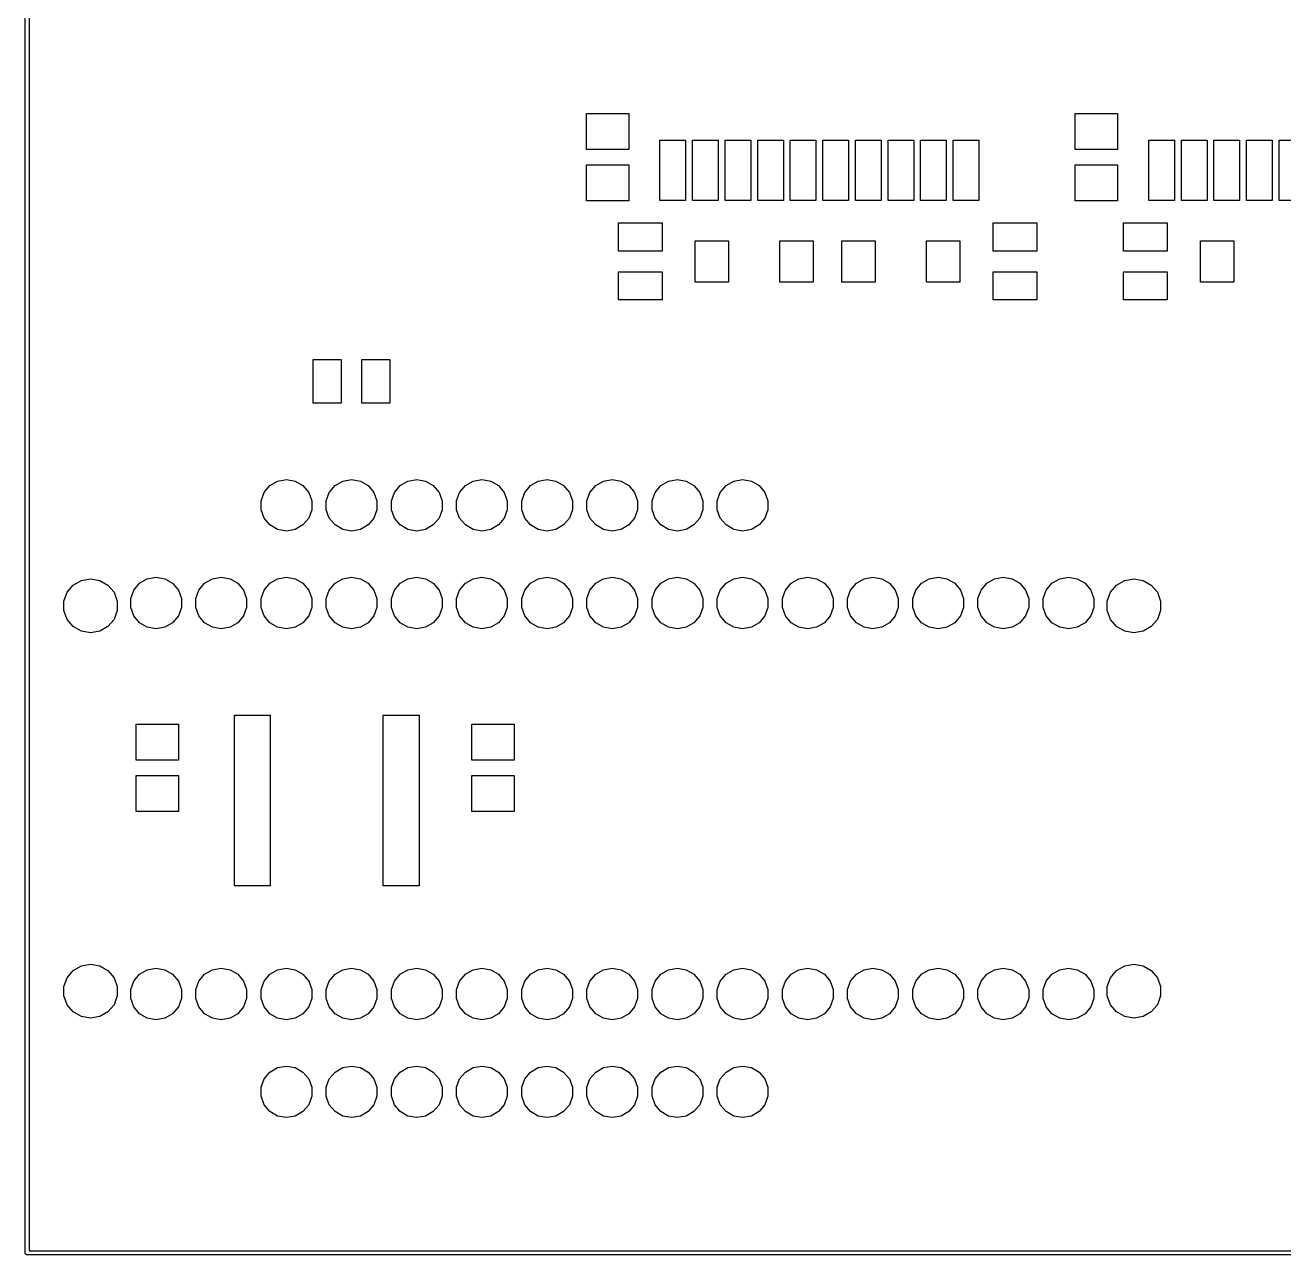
# Model space of a CAD drawing. Extents: x 25 to 125, y -125 to -25.
# Drawn here: x 24.93 to 73.98, y -125.08 to -77.15 of the extents above; entities that cross this region are included whole.
import ezdxf

# ---------------------------------------------------------------- set-up
doc = ezdxf.new("R2010")
doc.units = 0
doc.header["$MEASUREMENT"] = 0
doc.layers.add('BLACK', color=7, linetype='CONTINUOUS')

msp = doc.modelspace()

# ---------------------------------------------------------------- linework, layer by layer
at = {"layer": 'Black'}
for p, q in [((24.925, -125), (24.925, -25)), ((25.075, -25.075), (25.075, -124.925)), ((46.8, -81.996), (46.8, -80.596)), ((46.8, -80.596), (48.45, -80.596)), ((48.45, -80.596), (48.45, -81.996)), ((65.85, -81.996), (65.85, -80.596)), ((65.85, -80.596), (67.5, -80.596)), ((67.5, -80.596), (67.5, -81.996)), ((49.6626, -83.98), (49.6626, -81.63)), ((49.6626, -81.63), (50.6626, -81.63)), ((50.6626, -81.63), (50.6626, -83.98)), ((50.9326, -83.98), (50.9326, -81.63)), ((50.9326, -81.63), (51.9326, -81.63)), ((51.9326, -81.63), (51.9326, -83.98)), ((52.2026, -83.98), (52.2026, -81.63)), ((52.2026, -81.63), (53.2026, -81.63)), ((53.2026, -81.63), (53.2026, -83.98)), ((53.4726, -83.98), (53.4726, -81.63)), ((53.4726, -81.63), (54.4726, -81.63)), ((54.4726, -81.63), (54.4726, -83.98)), ((54.7426, -83.98), (54.7426, -81.63)), ((54.7426, -81.63), (55.7426, -81.63)), ((55.7426, -81.63), (55.7426, -83.98)), ((56.0126, -83.98), (56.0126, -81.63)), ((56.0126, -81.63), (57.0126, -81.63)), ((57.0126, -81.63), (57.0126, -83.98)), ((57.2826, -83.98), (57.2826, -81.63)), ((57.2826, -81.63), (58.2826, -81.63)), ((58.2826, -81.63), (58.2826, -83.98)), ((58.5526, -83.98), (58.5526, -81.63)), ((58.5526, -81.63), (59.5526, -81.63)), ((59.5526, -81.63), (59.5526, -83.98)), ((59.8226, -83.98), (59.8226, -81.63)), ((59.8226, -81.63), (60.8226, -81.63)), ((60.8226, -81.63), (60.8226, -83.98)), ((61.0926, -83.98), (61.0926, -81.63)), ((61.0926, -81.63), (62.0926, -81.63)), ((62.0926, -81.63), (62.0926, -83.98)), ((68.715, -83.98), (68.715, -81.63)), ((68.715, -81.63), (69.715, -81.63)), ((69.715, -81.63), (69.715, -83.98)), ((69.985, -83.98), (69.985, -81.63)), ((69.985, -81.63), (70.985, -81.63)), ((70.985, -81.63), (70.985, -83.98)), ((71.255, -83.98), (71.255, -81.63)), ((71.255, -81.63), (72.255, -81.63)), ((72.255, -81.63), (72.255, -83.98)), ((72.525, -83.98), (72.525, -81.63)), ((72.525, -81.63), (73.525, -81.63)), ((73.525, -81.63), (73.525, -83.98)), ((73.795, -83.98), (73.795, -81.63)), ((73.795, -81.63), (74.795, -81.63)), ((48.45, -81.996), (46.8, -81.996)), ((67.5, -81.996), (65.85, -81.996)), ((46.8, -83.996), (46.8, -82.596)), ((46.8, -82.596), (48.45, -82.596)), ((48.45, -82.596), (48.45, -83.996)), ((65.85, -83.996), (65.85, -82.596)), ((65.85, -82.596), (67.5, -82.596)), ((67.5, -82.596), (67.5, -83.996)), ((48.45, -83.996), (46.8, -83.996)), ((50.6626, -83.98), (49.6626, -83.98)), ((51.9326, -83.98), (50.9326, -83.98)), ((53.2026, -83.98), (52.2026, -83.98)), ((54.4726, -83.98), (53.4726, -83.98)), ((55.7426, -83.98), (54.7426, -83.98)), ((57.0126, -83.98), (56.0126, -83.98)), ((58.2826, -83.98), (57.2826, -83.98)), ((59.5526, -83.98), (58.5526, -83.98)), ((60.8226, -83.98), (59.8226, -83.98)), ((62.0926, -83.98), (61.0926, -83.98)), ((67.5, -83.996), (65.85, -83.996)), ((69.715, -83.98), (68.715, -83.98)), ((70.985, -83.98), (69.985, -83.98)), ((72.255, -83.98), (71.255, -83.98)), ((73.525, -83.98), (72.525, -83.98)), ((74.795, -83.98), (73.795, -83.98)), ((48.045, -85.96), (48.045, -84.86)), ((48.045, -84.86), (49.745, -84.86)), ((49.745, -84.86), (49.745, -85.96)), ((62.65, -85.96), (62.65, -84.86)), ((62.65, -84.86), (64.35, -84.86)), ((64.35, -84.86), (64.35, -85.96)), ((67.73, -85.96), (67.73, -84.86)), ((67.73, -84.86), (69.43, -84.86)), ((69.43, -84.86), (69.43, -85.96)), ((51.04, -87.16), (51.04, -85.56)), ((51.04, -85.56), (52.34, -85.56)), ((52.34, -85.56), (52.34, -87.16)), ((54.34, -87.16), (54.34, -85.56)), ((54.34, -85.56), (55.64, -85.56)), ((55.64, -85.56), (55.64, -87.16)), ((56.755, -87.16), (56.755, -85.56)), ((56.755, -85.56), (58.055, -85.56)), ((58.055, -85.56), (58.055, -87.16)), ((60.055, -87.16), (60.055, -85.56)), ((60.055, -85.56), (61.355, -85.56)), ((61.355, -85.56), (61.355, -87.16)), ((70.725, -87.16), (70.725, -85.56)), ((70.725, -85.56), (72.025, -85.56)), ((72.025, -85.56), (72.025, -87.16)), ((49.745, -85.96), (48.045, -85.96)), ((64.35, -85.96), (62.65, -85.96)), ((69.43, -85.96), (67.73, -85.96)), ((48.045, -87.86), (48.045, -86.76)), ((48.045, -86.76), (49.745, -86.76)), ((49.745, -86.76), (49.745, -87.86)), ((62.65, -87.86), (62.65, -86.76)), ((62.65, -86.76), (64.35, -86.76)), ((64.35, -86.76), (64.35, -87.86)), ((67.73, -87.86), (67.73, -86.76)), ((67.73, -86.76), (69.43, -86.76)), ((69.43, -86.76), (69.43, -87.86)), ((52.34, -87.16), (51.04, -87.16)), ((55.64, -87.16), (54.34, -87.16)), ((58.055, -87.16), (56.755, -87.16)), ((61.355, -87.16), (60.055, -87.16)), ((72.025, -87.16), (70.725, -87.16)), ((49.745, -87.86), (48.045, -87.86)), ((64.35, -87.86), (62.65, -87.86)), ((69.43, -87.86), (67.73, -87.86)), ((36.1428, -91.8836), (36.1428, -90.1836)), ((36.1428, -90.1836), (37.2428, -90.1836)), ((37.2428, -90.1836), (37.2428, -91.8836)), ((38.0428, -91.8836), (38.0428, -90.1836)), ((38.0428, -90.1836), (39.1428, -90.1836)), ((39.1428, -90.1836), (39.1428, -91.8836)), ((37.2428, -91.8836), (36.1428, -91.8836)), ((39.1428, -91.8836), (38.0428, -91.8836)), ((34.2357, -95.3593), (34.4598, -95.0923)), ((34.4598, -95.0923), (34.7617, -94.9179)), ((34.7617, -94.9179), (35.1051, -94.8574)), ((35.1051, -94.8574), (35.4484, -94.9179)), ((35.4484, -94.9179), (35.7503, -95.0923)), ((35.7503, -95.0923), (35.9744, -95.3593)), ((36.7757, -95.3593), (36.9998, -95.0923)), ((36.9998, -95.0923), (37.3017, -94.9179)), ((37.3017, -94.9179), (37.6451, -94.8574)), ((37.6451, -94.8574), (37.9884, -94.9179)), ((37.9884, -94.9179), (38.2903, -95.0923)), ((38.2903, -95.0923), (38.5144, -95.3593)), ((39.3157, -95.3593), (39.5398, -95.0923)), ((39.5398, -95.0923), (39.8417, -94.9179)), ((39.8417, -94.9179), (40.1851, -94.8574)), ((40.1851, -94.8574), (40.5284, -94.9179)), ((40.5284, -94.9179), (40.8303, -95.0923)), ((40.8303, -95.0923), (41.0544, -95.3593)), ((41.8557, -95.3593), (42.0798, -95.0923)), ((42.0798, -95.0923), (42.3817, -94.9179)), ((42.3817, -94.9179), (42.7251, -94.8574)), ((42.7251, -94.8574), (43.0684, -94.9179)), ((43.0684, -94.9179), (43.3703, -95.0923)), ((43.3703, -95.0923), (43.5944, -95.3593)), ((44.3957, -95.3593), (44.6198, -95.0923)), ((44.6198, -95.0923), (44.9217, -94.9179)), ((44.9217, -94.9179), (45.2651, -94.8574)), ((45.2651, -94.8574), (45.6084, -94.9179)), ((45.6084, -94.9179), (45.9103, -95.0923)), ((45.9103, -95.0923), (46.1344, -95.3593)), ((46.9357, -95.3593), (47.1598, -95.0923)), ((47.1598, -95.0923), (47.4617, -94.9179)), ((47.4617, -94.9179), (47.8051, -94.8574)), ((47.8051, -94.8574), (48.1484, -94.9179)), ((48.1484, -94.9179), (48.4503, -95.0923)), ((48.4503, -95.0923), (48.6744, -95.3593)), ((49.4757, -95.3593), (49.6998, -95.0923)), ((49.6998, -95.0923), (50.0017, -94.9179)), ((50.0017, -94.9179), (50.3451, -94.8574)), ((50.3451, -94.8574), (50.6884, -94.9179)), ((50.6884, -94.9179), (50.9903, -95.0923)), ((50.9903, -95.0923), (51.2144, -95.3593)), ((52.0157, -95.3593), (52.2398, -95.0923)), ((52.2398, -95.0923), (52.5417, -94.9179)), ((52.5417, -94.9179), (52.8851, -94.8574)), ((52.8851, -94.8574), (53.2284, -94.9179)), ((53.2284, -94.9179), (53.5303, -95.0923)), ((53.5303, -95.0923), (53.7544, -95.3593)), ((34.1165, -95.6869), (34.2357, -95.3593)), ((35.9744, -95.3593), (36.0936, -95.6869)), ((36.6565, -95.6869), (36.7757, -95.3593)), ((38.5144, -95.3593), (38.6336, -95.6869)), ((39.1965, -95.6869), (39.3157, -95.3593)), ((41.0544, -95.3593), (41.1736, -95.6869)), ((41.7365, -95.6869), (41.8557, -95.3593)), ((43.5944, -95.3593), (43.7136, -95.6869)), ((44.2765, -95.6869), (44.3957, -95.3593)), ((46.1344, -95.3593), (46.2536, -95.6869)), ((46.8165, -95.6869), (46.9357, -95.3593)), ((48.6744, -95.3593), (48.7936, -95.6869)), ((49.3565, -95.6869), (49.4757, -95.3593)), ((51.2144, -95.3593), (51.3336, -95.6869)), ((51.8965, -95.6869), (52.0157, -95.3593)), ((53.7544, -95.3593), (53.8736, -95.6869)), ((34.1165, -96.0355), (34.1165, -95.6869)), ((34.2357, -96.3631), (34.1165, -96.0355)), ((36.0936, -96.0355), (35.9744, -96.3631)), ((36.0936, -95.6869), (36.0936, -96.0355)), ((36.6565, -96.0355), (36.6565, -95.6869)), ((36.7757, -96.3631), (36.6565, -96.0355)), ((38.6336, -96.0355), (38.5144, -96.3631)), ((38.6336, -95.6869), (38.6336, -96.0355)), ((39.1965, -96.0355), (39.1965, -95.6869)), ((39.3157, -96.3631), (39.1965, -96.0355)), ((41.1736, -96.0355), (41.0544, -96.3631)), ((41.1736, -95.6869), (41.1736, -96.0355)), ((41.7365, -96.0355), (41.7365, -95.6869)), ((41.8557, -96.3631), (41.7365, -96.0355)), ((43.7136, -96.0355), (43.5944, -96.3631)), ((43.7136, -95.6869), (43.7136, -96.0355)), ((44.2765, -96.0355), (44.2765, -95.6869)), ((44.3957, -96.3631), (44.2765, -96.0355)), ((46.2536, -96.0355), (46.1344, -96.3631)), ((46.2536, -95.6869), (46.2536, -96.0355)), ((46.8165, -96.0355), (46.8165, -95.6869)), ((46.9357, -96.3631), (46.8165, -96.0355)), ((48.7936, -96.0355), (48.6744, -96.3631)), ((48.7936, -95.6869), (48.7936, -96.0355)), ((49.3565, -96.0355), (49.3565, -95.6869)), ((49.4757, -96.3631), (49.3565, -96.0355)), ((51.3336, -96.0355), (51.2144, -96.3631)), ((51.3336, -95.6869), (51.3336, -96.0355)), ((51.8965, -96.0355), (51.8965, -95.6869)), ((52.0157, -96.3631), (51.8965, -96.0355)), ((53.8736, -96.0355), (53.7544, -96.3631)), ((53.8736, -95.6869), (53.8736, -96.0355)), ((34.4598, -96.6302), (34.2357, -96.3631)), ((34.7617, -96.8045), (34.4598, -96.6302)), ((35.7503, -96.6302), (35.4484, -96.8045)), ((35.9744, -96.3631), (35.7503, -96.6302)), ((36.9998, -96.6302), (36.7757, -96.3631)), ((37.3017, -96.8045), (36.9998, -96.6302)), ((38.2903, -96.6302), (37.9884, -96.8045)), ((38.5144, -96.3631), (38.2903, -96.6302)), ((39.5398, -96.6302), (39.3157, -96.3631)), ((39.8417, -96.8045), (39.5398, -96.6302)), ((40.8303, -96.6302), (40.5284, -96.8045)), ((41.0544, -96.3631), (40.8303, -96.6302)), ((42.0798, -96.6302), (41.8557, -96.3631)), ((42.3817, -96.8045), (42.0798, -96.6302)), ((43.3703, -96.6302), (43.0684, -96.8045)), ((43.5944, -96.3631), (43.3703, -96.6302)), ((44.6198, -96.6302), (44.3957, -96.3631)), ((44.9217, -96.8045), (44.6198, -96.6302)), ((45.9103, -96.6302), (45.6084, -96.8045)), ((46.1344, -96.3631), (45.9103, -96.6302)), ((47.1598, -96.6302), (46.9357, -96.3631)), ((47.4617, -96.8045), (47.1598, -96.6302)), ((48.4503, -96.6302), (48.1484, -96.8045)), ((48.6744, -96.3631), (48.4503, -96.6302)), ((49.6998, -96.6302), (49.4757, -96.3631)), ((50.0017, -96.8045), (49.6998, -96.6302)), ((50.9903, -96.6302), (50.6884, -96.8045)), ((51.2144, -96.3631), (50.9903, -96.6302)), ((52.2398, -96.6302), (52.0157, -96.3631)), ((52.5417, -96.8045), (52.2398, -96.6302)), ((53.5303, -96.6302), (53.2284, -96.8045)), ((53.7544, -96.3631), (53.5303, -96.6302)), ((35.1051, -96.865), (34.7617, -96.8045)), ((35.4484, -96.8045), (35.1051, -96.865)), ((37.6451, -96.865), (37.3017, -96.8045)), ((37.9884, -96.8045), (37.6451, -96.865)), ((40.1851, -96.865), (39.8417, -96.8045)), ((40.5284, -96.8045), (40.1851, -96.865)), ((42.7251, -96.865), (42.3817, -96.8045)), ((43.0684, -96.8045), (42.7251, -96.865)), ((45.2651, -96.865), (44.9217, -96.8045)), ((45.6084, -96.8045), (45.2651, -96.865)), ((47.8051, -96.865), (47.4617, -96.8045)), ((48.1484, -96.8045), (47.8051, -96.865)), ((50.3451, -96.865), (50.0017, -96.8045)), ((50.6884, -96.8045), (50.3451, -96.865)), ((52.8851, -96.865), (52.5417, -96.8045)), ((53.2284, -96.8045), (52.8851, -96.865)), ((26.5623, -99.2542), (26.7976, -98.9738)), ((26.7976, -98.9738), (27.1146, -98.7908)), ((27.1146, -98.7908), (27.4751, -98.7272)), ((27.4751, -98.7272), (27.8356, -98.7908)), ((27.8356, -98.7908), (28.1526, -98.9738)), ((28.1526, -98.9738), (28.3879, -99.2542)), ((29.1557, -99.1693), (29.3798, -98.9023)), ((29.3798, -98.9023), (29.6817, -98.7279)), ((29.6817, -98.7279), (30.0251, -98.6674)), ((30.0251, -98.6674), (30.3684, -98.7279)), ((30.3684, -98.7279), (30.6703, -98.9023)), ((30.6703, -98.9023), (30.8944, -99.1693)), ((31.6957, -99.1693), (31.9198, -98.9023)), ((31.9198, -98.9023), (32.2217, -98.7279)), ((32.2217, -98.7279), (32.5651, -98.6674)), ((32.5651, -98.6674), (32.9084, -98.7279)), ((32.9084, -98.7279), (33.2103, -98.9023)), ((33.2103, -98.9023), (33.4344, -99.1693)), ((34.2357, -99.1693), (34.4598, -98.9023)), ((34.4598, -98.9023), (34.7617, -98.7279)), ((34.7617, -98.7279), (35.1051, -98.6674)), ((35.1051, -98.6674), (35.4484, -98.7279)), ((35.4484, -98.7279), (35.7503, -98.9023)), ((35.7503, -98.9023), (35.9744, -99.1693)), ((36.7757, -99.1693), (36.9998, -98.9023)), ((36.9998, -98.9023), (37.3017, -98.7279)), ((37.3017, -98.7279), (37.6451, -98.6674)), ((37.6451, -98.6674), (37.9884, -98.7279)), ((37.9884, -98.7279), (38.2903, -98.9023)), ((38.2903, -98.9023), (38.5144, -99.1693)), ((39.3157, -99.1693), (39.5398, -98.9023)), ((39.5398, -98.9023), (39.8417, -98.7279)), ((39.8417, -98.7279), (40.1851, -98.6674)), ((40.1851, -98.6674), (40.5284, -98.7279)), ((40.5284, -98.7279), (40.8303, -98.9023)), ((40.8303, -98.9023), (41.0544, -99.1693)), ((41.8557, -99.1693), (42.0798, -98.9023)), ((42.0798, -98.9023), (42.3817, -98.7279)), ((42.3817, -98.7279), (42.7251, -98.6674)), ((42.7251, -98.6674), (43.0684, -98.7279)), ((43.0684, -98.7279), (43.3703, -98.9023)), ((43.3703, -98.9023), (43.5944, -99.1693)), ((44.3957, -99.1693), (44.6198, -98.9023)), ((44.6198, -98.9023), (44.9217, -98.7279)), ((44.9217, -98.7279), (45.2651, -98.6674)), ((45.2651, -98.6674), (45.6084, -98.7279)), ((45.6084, -98.7279), (45.9103, -98.9023)), ((45.9103, -98.9023), (46.1344, -99.1693)), ((46.9357, -99.1693), (47.1598, -98.9023)), ((47.1598, -98.9023), (47.4617, -98.7279)), ((47.4617, -98.7279), (47.8051, -98.6674)), ((47.8051, -98.6674), (48.1484, -98.7279)), ((48.1484, -98.7279), (48.4503, -98.9023)), ((48.4503, -98.9023), (48.6744, -99.1693)), ((49.4757, -99.1693), (49.6998, -98.9023)), ((49.6998, -98.9023), (50.0017, -98.7279)), ((50.0017, -98.7279), (50.3451, -98.6674)), ((50.3451, -98.6674), (50.6884, -98.7279)), ((50.6884, -98.7279), (50.9903, -98.9023)), ((50.9903, -98.9023), (51.2144, -99.1693)), ((52.0157, -99.1693), (52.2398, -98.9023)), ((52.2398, -98.9023), (52.5417, -98.7279)), ((52.5417, -98.7279), (52.8851, -98.6674)), ((52.8851, -98.6674), (53.2284, -98.7279)), ((53.2284, -98.7279), (53.5303, -98.9023)), ((53.5303, -98.9023), (53.7544, -99.1693)), ((54.5557, -99.1693), (54.7798, -98.9023)), ((54.7798, -98.9023), (55.0817, -98.7279)), ((55.0817, -98.7279), (55.4251, -98.6674)), ((55.4251, -98.6674), (55.7684, -98.7279)), ((55.7684, -98.7279), (56.0703, -98.9023)), ((56.0703, -98.9023), (56.2944, -99.1693)), ((57.0957, -99.1693), (57.3198, -98.9023)), ((57.3198, -98.9023), (57.6217, -98.7279)), ((57.6217, -98.7279), (57.9651, -98.6674)), ((57.9651, -98.6674), (58.3084, -98.7279)), ((58.3084, -98.7279), (58.6103, -98.9023)), ((58.6103, -98.9023), (58.8344, -99.1693)), ((59.6357, -99.1693), (59.8598, -98.9023)), ((59.8598, -98.9023), (60.1617, -98.7279)), ((60.1617, -98.7279), (60.5051, -98.6674)), ((60.5051, -98.6674), (60.8484, -98.7279)), ((60.8484, -98.7279), (61.1503, -98.9023)), ((61.1503, -98.9023), (61.3744, -99.1693)), ((62.1757, -99.1693), (62.3998, -98.9023)), ((62.3998, -98.9023), (62.7017, -98.7279)), ((62.7017, -98.7279), (63.0451, -98.6674)), ((63.0451, -98.6674), (63.3884, -98.7279)), ((63.3884, -98.7279), (63.6903, -98.9023)), ((63.6903, -98.9023), (63.9144, -99.1693)), ((64.7157, -99.1693), (64.9398, -98.9023)), ((64.9398, -98.9023), (65.2417, -98.7279)), ((65.2417, -98.7279), (65.5851, -98.6674)), ((65.5851, -98.6674), (65.9284, -98.7279)), ((65.9284, -98.7279), (66.2303, -98.9023)), ((66.2303, -98.9023), (66.4544, -99.1693)), ((67.2223, -99.2542), (67.4576, -98.9738)), ((67.4576, -98.9738), (67.7746, -98.7908)), ((67.7746, -98.7908), (68.1351, -98.7272)), ((68.1351, -98.7272), (68.4956, -98.7908)), ((68.4956, -98.7908), (68.8126, -98.9738)), ((68.8126, -98.9738), (69.0479, -99.2542)), ((26.4371, -99.5982), (26.5623, -99.2542)), ((28.3879, -99.2542), (28.5131, -99.5982)), ((29.0365, -99.4969), (29.1557, -99.1693)), ((29.0365, -99.8455), (29.0365, -99.4969)), ((30.8944, -99.1693), (31.0136, -99.4969)), ((31.0136, -99.4969), (31.0136, -99.8455)), ((31.5765, -99.4969), (31.6957, -99.1693)), ((31.5765, -99.8455), (31.5765, -99.4969)), ((33.4344, -99.1693), (33.5536, -99.4969)), ((33.5536, -99.4969), (33.5536, -99.8455)), ((34.1165, -99.4969), (34.2357, -99.1693)), ((34.1165, -99.8455), (34.1165, -99.4969)), ((35.9744, -99.1693), (36.0936, -99.4969)), ((36.0936, -99.4969), (36.0936, -99.8455)), ((36.6565, -99.4969), (36.7757, -99.1693)), ((36.6565, -99.8455), (36.6565, -99.4969)), ((38.5144, -99.1693), (38.6336, -99.4969)), ((38.6336, -99.4969), (38.6336, -99.8455)), ((39.1965, -99.4969), (39.3157, -99.1693)), ((39.1965, -99.8455), (39.1965, -99.4969)), ((41.0544, -99.1693), (41.1736, -99.4969)), ((41.1736, -99.4969), (41.1736, -99.8455)), ((41.7365, -99.4969), (41.8557, -99.1693)), ((41.7365, -99.8455), (41.7365, -99.4969)), ((43.5944, -99.1693), (43.7136, -99.4969)), ((43.7136, -99.4969), (43.7136, -99.8455)), ((44.2765, -99.4969), (44.3957, -99.1693)), ((44.2765, -99.8455), (44.2765, -99.4969)), ((46.1344, -99.1693), (46.2536, -99.4969)), ((46.2536, -99.4969), (46.2536, -99.8455)), ((46.8165, -99.4969), (46.9357, -99.1693)), ((46.8165, -99.8455), (46.8165, -99.4969)), ((48.6744, -99.1693), (48.7936, -99.4969)), ((48.7936, -99.4969), (48.7936, -99.8455)), ((49.3565, -99.4969), (49.4757, -99.1693)), ((49.3565, -99.8455), (49.3565, -99.4969)), ((51.2144, -99.1693), (51.3336, -99.4969)), ((51.3336, -99.4969), (51.3336, -99.8455)), ((51.8965, -99.4969), (52.0157, -99.1693)), ((51.8965, -99.8455), (51.8965, -99.4969)), ((53.7544, -99.1693), (53.8736, -99.4969)), ((53.8736, -99.4969), (53.8736, -99.8455)), ((54.4365, -99.4969), (54.5557, -99.1693)), ((54.4365, -99.8455), (54.4365, -99.4969)), ((56.2944, -99.1693), (56.4136, -99.4969)), ((56.4136, -99.4969), (56.4136, -99.8455)), ((56.9765, -99.4969), (57.0957, -99.1693)), ((56.9765, -99.8455), (56.9765, -99.4969)), ((58.8344, -99.1693), (58.9536, -99.4969)), ((58.9536, -99.4969), (58.9536, -99.8455)), ((59.5165, -99.4969), (59.6357, -99.1693)), ((59.5165, -99.8455), (59.5165, -99.4969)), ((61.3744, -99.1693), (61.4936, -99.4969)), ((61.4936, -99.4969), (61.4936, -99.8455)), ((62.0565, -99.4969), (62.1757, -99.1693)), ((62.0565, -99.8455), (62.0565, -99.4969)), ((63.9144, -99.1693), (64.0336, -99.4969)), ((64.0336, -99.4969), (64.0336, -99.8455)), ((64.5965, -99.4969), (64.7157, -99.1693)), ((64.5965, -99.8455), (64.5965, -99.4969)), ((66.4544, -99.1693), (66.5736, -99.4969)), ((66.5736, -99.4969), (66.5736, -99.8455)), ((67.0971, -99.5982), (67.2223, -99.2542)), ((69.0479, -99.2542), (69.1731, -99.5982)), ((26.4371, -99.9642), (26.4371, -99.5982)), ((26.5623, -100.308), (26.4371, -99.9642)), ((28.5131, -99.9642), (28.3879, -100.308)), ((28.5131, -99.5982), (28.5131, -99.9642)), ((29.1557, -100.173), (29.0365, -99.8455)), ((31.0136, -99.8455), (30.8944, -100.173)), ((31.6957, -100.173), (31.5765, -99.8455)), ((33.5536, -99.8455), (33.4344, -100.173)), ((34.2357, -100.173), (34.1165, -99.8455)), ((36.0936, -99.8455), (35.9744, -100.173)), ((36.7757, -100.173), (36.6565, -99.8455)), ((38.6336, -99.8455), (38.5144, -100.173)), ((39.3157, -100.173), (39.1965, -99.8455)), ((41.1736, -99.8455), (41.0544, -100.173)), ((41.8557, -100.173), (41.7365, -99.8455)), ((43.7136, -99.8455), (43.5944, -100.173)), ((44.3957, -100.173), (44.2765, -99.8455)), ((46.2536, -99.8455), (46.1344, -100.173)), ((46.9357, -100.173), (46.8165, -99.8455)), ((48.7936, -99.8455), (48.6744, -100.173)), ((49.4757, -100.173), (49.3565, -99.8455)), ((51.3336, -99.8455), (51.2144, -100.173)), ((52.0157, -100.173), (51.8965, -99.8455)), ((53.8736, -99.8455), (53.7544, -100.173)), ((54.5557, -100.173), (54.4365, -99.8455)), ((56.4136, -99.8455), (56.2944, -100.173)), ((57.0957, -100.173), (56.9765, -99.8455)), ((58.9536, -99.8455), (58.8344, -100.173)), ((59.6357, -100.173), (59.5165, -99.8455)), ((61.4936, -99.8455), (61.3744, -100.173)), ((62.1757, -100.173), (62.0565, -99.8455)), ((64.0336, -99.8455), (63.9144, -100.173)), ((64.7157, -100.173), (64.5965, -99.8455)), ((66.5736, -99.8455), (66.4544, -100.173)), ((67.0971, -99.9642), (67.0971, -99.5982)), ((67.2223, -100.308), (67.0971, -99.9642)), ((69.1731, -99.9642), (69.0479, -100.308)), ((69.1731, -99.5982), (69.1731, -99.9642)), ((26.7976, -100.589), (26.5623, -100.308)), ((28.3879, -100.308), (28.1526, -100.589)), ((29.3798, -100.44), (29.1557, -100.173)), ((29.6817, -100.615), (29.3798, -100.44)), ((30.6703, -100.44), (30.3684, -100.615)), ((30.8944, -100.173), (30.6703, -100.44)), ((31.9198, -100.44), (31.6957, -100.173)), ((32.2217, -100.615), (31.9198, -100.44)), ((33.2103, -100.44), (32.9084, -100.615)), ((33.4344, -100.173), (33.2103, -100.44)), ((34.4598, -100.44), (34.2357, -100.173)), ((34.7617, -100.615), (34.4598, -100.44)), ((35.7503, -100.44), (35.4484, -100.615)), ((35.9744, -100.173), (35.7503, -100.44)), ((36.9998, -100.44), (36.7757, -100.173)), ((37.3017, -100.615), (36.9998, -100.44)), ((38.2903, -100.44), (37.9884, -100.615)), ((38.5144, -100.173), (38.2903, -100.44)), ((39.5398, -100.44), (39.3157, -100.173)), ((39.8417, -100.615), (39.5398, -100.44)), ((40.8303, -100.44), (40.5284, -100.615)), ((41.0544, -100.173), (40.8303, -100.44)), ((42.0798, -100.44), (41.8557, -100.173)), ((42.3817, -100.615), (42.0798, -100.44)), ((43.3703, -100.44), (43.0684, -100.615)), ((43.5944, -100.173), (43.3703, -100.44)), ((44.6198, -100.44), (44.3957, -100.173)), ((44.9217, -100.615), (44.6198, -100.44)), ((45.9103, -100.44), (45.6084, -100.615)), ((46.1344, -100.173), (45.9103, -100.44)), ((47.1598, -100.44), (46.9357, -100.173)), ((47.4617, -100.615), (47.1598, -100.44)), ((48.4503, -100.44), (48.1484, -100.615)), ((48.6744, -100.173), (48.4503, -100.44)), ((49.6998, -100.44), (49.4757, -100.173)), ((50.0017, -100.615), (49.6998, -100.44)), ((50.9903, -100.44), (50.6884, -100.615)), ((51.2144, -100.173), (50.9903, -100.44)), ((52.2398, -100.44), (52.0157, -100.173)), ((52.5417, -100.615), (52.2398, -100.44)), ((53.5303, -100.44), (53.2284, -100.615)), ((53.7544, -100.173), (53.5303, -100.44)), ((54.7798, -100.44), (54.5557, -100.173)), ((55.0817, -100.615), (54.7798, -100.44)), ((56.0703, -100.44), (55.7684, -100.615)), ((56.2944, -100.173), (56.0703, -100.44)), ((57.3198, -100.44), (57.0957, -100.173)), ((57.6217, -100.615), (57.3198, -100.44)), ((58.6103, -100.44), (58.3084, -100.615)), ((58.8344, -100.173), (58.6103, -100.44)), ((59.8598, -100.44), (59.6357, -100.173)), ((60.1617, -100.615), (59.8598, -100.44)), ((61.1503, -100.44), (60.8484, -100.615)), ((61.3744, -100.173), (61.1503, -100.44)), ((62.3998, -100.44), (62.1757, -100.173)), ((62.7017, -100.615), (62.3998, -100.44)), ((63.6903, -100.44), (63.3884, -100.615)), ((63.9144, -100.173), (63.6903, -100.44)), ((64.9398, -100.44), (64.7157, -100.173)), ((65.2417, -100.615), (64.9398, -100.44)), ((66.2303, -100.44), (65.9284, -100.615)), ((66.4544, -100.173), (66.2303, -100.44)), ((67.4576, -100.589), (67.2223, -100.308)), ((69.0479, -100.308), (68.8126, -100.589)), ((27.1146, -100.772), (26.7976, -100.589)), ((27.4751, -100.835), (27.1146, -100.772)), ((27.8356, -100.772), (27.4751, -100.835)), ((28.1526, -100.589), (27.8356, -100.772)), ((30.0251, -100.675), (29.6817, -100.615)), ((30.3684, -100.615), (30.0251, -100.675)), ((32.5651, -100.675), (32.2217, -100.615)), ((32.9084, -100.615), (32.5651, -100.675)), ((35.1051, -100.675), (34.7617, -100.615)), ((35.4484, -100.615), (35.1051, -100.675)), ((37.6451, -100.675), (37.3017, -100.615)), ((37.9884, -100.615), (37.6451, -100.675)), ((40.1851, -100.675), (39.8417, -100.615)), ((40.5284, -100.615), (40.1851, -100.675)), ((42.7251, -100.675), (42.3817, -100.615)), ((43.0684, -100.615), (42.7251, -100.675)), ((45.2651, -100.675), (44.9217, -100.615)), ((45.6084, -100.615), (45.2651, -100.675)), ((47.8051, -100.675), (47.4617, -100.615)), ((48.1484, -100.615), (47.8051, -100.675)), ((50.3451, -100.675), (50.0017, -100.615)), ((50.6884, -100.615), (50.3451, -100.675)), ((52.8851, -100.675), (52.5417, -100.615)), ((53.2284, -100.615), (52.8851, -100.675)), ((55.4251, -100.675), (55.0817, -100.615)), ((55.7684, -100.615), (55.4251, -100.675)), ((57.9651, -100.675), (57.6217, -100.615)), ((58.3084, -100.615), (57.9651, -100.675)), ((60.5051, -100.675), (60.1617, -100.615)), ((60.8484, -100.615), (60.5051, -100.675)), ((63.0451, -100.675), (62.7017, -100.615)), ((63.3884, -100.615), (63.0451, -100.675)), ((65.5851, -100.675), (65.2417, -100.615)), ((65.9284, -100.615), (65.5851, -100.675)), ((67.7746, -100.772), (67.4576, -100.589)), ((68.1351, -100.835), (67.7746, -100.772)), ((68.4956, -100.772), (68.1351, -100.835)), ((68.8126, -100.589), (68.4956, -100.772)), ((29.2486, -105.796), (29.2486, -104.396)), ((29.2486, -104.396), (30.8986, -104.396)), ((30.8986, -104.396), (30.8986, -105.796)), ((33.0776, -104.691), (33.0776, -104.041)), ((33.0776, -104.041), (34.4776, -104.041)), ((34.4776, -104.041), (34.4776, -104.841)), ((38.8776, -104.691), (38.8776, -104.041)), ((38.8776, -104.041), (40.2776, -104.041)), ((40.2776, -104.041), (40.2776, -104.841)), ((42.3296, -105.796), (42.3296, -104.396)), ((42.3296, -104.396), (43.9796, -104.396)), ((43.9796, -104.396), (43.9796, -105.796)), ((33.0776, -105.341), (33.0776, -104.691)), ((34.4776, -104.841), (34.4776, -105.491)), ((38.8776, -105.341), (38.8776, -104.691)), ((40.2776, -104.841), (40.2776, -105.491)), ((33.0776, -105.991), (33.0776, -105.341)), ((38.8776, -105.991), (38.8776, -105.341)), ((30.8986, -105.796), (29.2486, -105.796)), ((34.4776, -105.491), (34.4776, -106.141)), ((40.2776, -105.491), (40.2776, -106.141)), ((43.9796, -105.796), (42.3296, -105.796)), ((29.2486, -107.796), (29.2486, -106.396)), ((29.2486, -106.396), (30.8986, -106.396)), ((30.8986, -106.396), (30.8986, -107.796)), ((33.0776, -106.641), (33.0776, -105.991)), ((34.4776, -106.141), (34.4776, -106.791)), ((38.8776, -106.641), (38.8776, -105.991)), ((40.2776, -106.141), (40.2776, -106.791)), ((42.3296, -107.796), (42.3296, -106.396)), ((42.3296, -106.396), (43.9796, -106.396)), ((43.9796, -106.396), (43.9796, -107.796)), ((33.0776, -107.291), (33.0776, -106.641)), ((34.4776, -106.791), (34.4776, -107.441)), ((38.8776, -107.291), (38.8776, -106.641)), ((40.2776, -106.791), (40.2776, -107.441)), ((33.0776, -107.941), (33.0776, -107.291)), ((38.8776, -107.941), (38.8776, -107.291)), ((30.8986, -107.796), (29.2486, -107.796)), ((34.4776, -107.441), (34.4776, -108.091)), ((40.2776, -107.441), (40.2776, -108.091)), ((43.9796, -107.796), (42.3296, -107.796)), ((33.0776, -108.591), (33.0776, -107.941)), ((34.4776, -108.091), (34.4776, -108.741)), ((38.8776, -108.591), (38.8776, -107.941)), ((40.2776, -108.091), (40.2776, -108.741)), ((33.0776, -109.241), (33.0776, -108.591)), ((34.4776, -108.741), (34.4776, -109.391)), ((38.8776, -109.241), (38.8776, -108.591)), ((40.2776, -108.741), (40.2776, -109.391)), ((33.0776, -109.891), (33.0776, -109.241)), ((38.8776, -109.891), (38.8776, -109.241)), ((34.4776, -109.391), (34.4776, -110.041)), ((40.2776, -109.391), (40.2776, -110.041)), ((33.0776, -110.691), (33.0776, -109.891)), ((34.4776, -110.041), (34.4776, -110.691)), ((38.8776, -110.691), (38.8776, -109.891)), ((40.2776, -110.041), (40.2776, -110.691)), ((34.4776, -110.691), (33.0776, -110.691)), ((40.2776, -110.691), (38.8776, -110.691)), ((27.1146, -113.811), (27.4751, -113.747)), ((27.4751, -113.747), (27.8356, -113.811)), ((67.7746, -113.811), (68.1351, -113.747)), ((68.1351, -113.747), (68.4956, -113.811)), ((26.4371, -114.618), (26.5623, -114.274)), ((26.5623, -114.274), (26.7976, -113.994)), ((26.7976, -113.994), (27.1146, -113.811)), ((27.8356, -113.811), (28.1526, -113.994)), ((28.1526, -113.994), (28.3879, -114.274)), ((28.3879, -114.274), (28.5131, -114.618)), ((29.1557, -114.409), (29.3798, -114.142)), ((29.3798, -114.142), (29.6817, -113.968)), ((29.6817, -113.968), (30.0251, -113.907)), ((30.0251, -113.907), (30.3684, -113.968)), ((30.3684, -113.968), (30.6703, -114.142)), ((30.6703, -114.142), (30.8944, -114.409)), ((31.6957, -114.409), (31.9198, -114.142)), ((31.9198, -114.142), (32.2217, -113.968)), ((32.2217, -113.968), (32.5651, -113.907)), ((32.5651, -113.907), (32.9084, -113.968)), ((32.9084, -113.968), (33.2103, -114.142)), ((33.2103, -114.142), (33.4344, -114.409)), ((34.2357, -114.409), (34.4598, -114.142)), ((34.4598, -114.142), (34.7617, -113.968)), ((34.7617, -113.968), (35.1051, -113.907)), ((35.1051, -113.907), (35.4484, -113.968)), ((35.4484, -113.968), (35.7503, -114.142)), ((35.7503, -114.142), (35.9744, -114.409)), ((36.7757, -114.409), (36.9998, -114.142)), ((36.9998, -114.142), (37.3017, -113.968)), ((37.3017, -113.968), (37.6451, -113.907)), ((37.6451, -113.907), (37.9884, -113.968)), ((37.9884, -113.968), (38.2903, -114.142)), ((38.2903, -114.142), (38.5144, -114.409)), ((39.3157, -114.409), (39.5398, -114.142)), ((39.5398, -114.142), (39.8417, -113.968)), ((39.8417, -113.968), (40.1851, -113.907)), ((40.1851, -113.907), (40.5284, -113.968)), ((40.5284, -113.968), (40.8303, -114.142)), ((40.8303, -114.142), (41.0544, -114.409)), ((41.8557, -114.409), (42.0798, -114.142)), ((42.0798, -114.142), (42.3817, -113.968)), ((42.3817, -113.968), (42.7251, -113.907)), ((42.7251, -113.907), (43.0684, -113.968)), ((43.0684, -113.968), (43.3703, -114.142)), ((43.3703, -114.142), (43.5944, -114.409)), ((44.3957, -114.409), (44.6198, -114.142)), ((44.6198, -114.142), (44.9217, -113.968)), ((44.9217, -113.968), (45.2651, -113.907)), ((45.2651, -113.907), (45.6084, -113.968)), ((45.6084, -113.968), (45.9103, -114.142)), ((45.9103, -114.142), (46.1344, -114.409)), ((46.9357, -114.409), (47.1598, -114.142)), ((47.1598, -114.142), (47.4617, -113.968)), ((47.4617, -113.968), (47.8051, -113.907)), ((47.8051, -113.907), (48.1484, -113.968)), ((48.1484, -113.968), (48.4503, -114.142)), ((48.4503, -114.142), (48.6744, -114.409)), ((49.4757, -114.409), (49.6998, -114.142)), ((49.6998, -114.142), (50.0017, -113.968)), ((50.0017, -113.968), (50.3451, -113.907)), ((50.3451, -113.907), (50.6884, -113.968)), ((50.6884, -113.968), (50.9903, -114.142)), ((50.9903, -114.142), (51.2144, -114.409)), ((52.0157, -114.409), (52.2398, -114.142)), ((52.2398, -114.142), (52.5417, -113.968)), ((52.5417, -113.968), (52.8851, -113.907)), ((52.8851, -113.907), (53.2284, -113.968)), ((53.2284, -113.968), (53.5303, -114.142)), ((53.5303, -114.142), (53.7544, -114.409)), ((54.5557, -114.409), (54.7798, -114.142)), ((54.7798, -114.142), (55.0817, -113.968)), ((55.0817, -113.968), (55.4251, -113.907)), ((55.4251, -113.907), (55.7684, -113.968)), ((55.7684, -113.968), (56.0703, -114.142)), ((56.0703, -114.142), (56.2944, -114.409)), ((57.0957, -114.409), (57.3198, -114.142)), ((57.3198, -114.142), (57.6217, -113.968)), ((57.6217, -113.968), (57.9651, -113.907)), ((57.9651, -113.907), (58.3084, -113.968)), ((58.3084, -113.968), (58.6103, -114.142)), ((58.6103, -114.142), (58.8344, -114.409)), ((59.6357, -114.409), (59.8598, -114.142)), ((59.8598, -114.142), (60.1617, -113.968)), ((60.1617, -113.968), (60.5051, -113.907)), ((60.5051, -113.907), (60.8484, -113.968)), ((60.8484, -113.968), (61.1503, -114.142)), ((61.1503, -114.142), (61.3744, -114.409)), ((62.1757, -114.409), (62.3998, -114.142)), ((62.3998, -114.142), (62.7017, -113.968)), ((62.7017, -113.968), (63.0451, -113.907)), ((63.0451, -113.907), (63.3884, -113.968)), ((63.3884, -113.968), (63.6903, -114.142)), ((63.6903, -114.142), (63.9144, -114.409)), ((64.7157, -114.409), (64.9398, -114.142)), ((64.9398, -114.142), (65.2417, -113.968)), ((65.2417, -113.968), (65.5851, -113.907)), ((65.5851, -113.907), (65.9284, -113.968)), ((65.9284, -113.968), (66.2303, -114.142)), ((66.2303, -114.142), (66.4544, -114.409)), ((67.0971, -114.618), (67.2223, -114.274)), ((67.2223, -114.274), (67.4576, -113.994)), ((67.4576, -113.994), (67.7746, -113.811)), ((68.4956, -113.811), (68.8126, -113.994)), ((68.8126, -113.994), (69.0479, -114.274)), ((69.0479, -114.274), (69.1731, -114.618)), ((26.4371, -114.984), (26.4371, -114.618)), ((28.5131, -114.618), (28.5131, -114.984)), ((29.0365, -114.737), (29.1557, -114.409)), ((29.0365, -115.086), (29.0365, -114.737)), ((30.8944, -114.409), (31.0136, -114.737)), ((31.0136, -114.737), (31.0136, -115.086)), ((31.5765, -114.737), (31.6957, -114.409)), ((31.5765, -115.086), (31.5765, -114.737)), ((33.4344, -114.409), (33.5536, -114.737)), ((33.5536, -114.737), (33.5536, -115.086)), ((34.1165, -114.737), (34.2357, -114.409)), ((34.1165, -115.086), (34.1165, -114.737)), ((35.9744, -114.409), (36.0936, -114.737)), ((36.0936, -114.737), (36.0936, -115.086)), ((36.6565, -114.737), (36.7757, -114.409)), ((36.6565, -115.086), (36.6565, -114.737)), ((38.5144, -114.409), (38.6336, -114.737)), ((38.6336, -114.737), (38.6336, -115.086)), ((39.1965, -114.737), (39.3157, -114.409)), ((39.1965, -115.086), (39.1965, -114.737)), ((41.0544, -114.409), (41.1736, -114.737)), ((41.1736, -114.737), (41.1736, -115.086)), ((41.7365, -114.737), (41.8557, -114.409)), ((41.7365, -115.086), (41.7365, -114.737)), ((43.5944, -114.409), (43.7136, -114.737)), ((43.7136, -114.737), (43.7136, -115.086)), ((44.2765, -114.737), (44.3957, -114.409)), ((44.2765, -115.086), (44.2765, -114.737)), ((46.1344, -114.409), (46.2536, -114.737)), ((46.2536, -114.737), (46.2536, -115.086)), ((46.8165, -114.737), (46.9357, -114.409)), ((46.8165, -115.086), (46.8165, -114.737)), ((48.6744, -114.409), (48.7936, -114.737)), ((48.7936, -114.737), (48.7936, -115.086)), ((49.3565, -114.737), (49.4757, -114.409)), ((49.3565, -115.086), (49.3565, -114.737)), ((51.2144, -114.409), (51.3336, -114.737)), ((51.3336, -114.737), (51.3336, -115.086)), ((51.8965, -114.737), (52.0157, -114.409)), ((51.8965, -115.086), (51.8965, -114.737)), ((53.7544, -114.409), (53.8736, -114.737)), ((53.8736, -114.737), (53.8736, -115.086)), ((54.4365, -114.737), (54.5557, -114.409)), ((54.4365, -115.086), (54.4365, -114.737)), ((56.2944, -114.409), (56.4136, -114.737)), ((56.4136, -114.737), (56.4136, -115.086)), ((56.9765, -114.737), (57.0957, -114.409)), ((56.9765, -115.086), (56.9765, -114.737)), ((58.8344, -114.409), (58.9536, -114.737)), ((58.9536, -114.737), (58.9536, -115.086)), ((59.5165, -114.737), (59.6357, -114.409)), ((59.5165, -115.086), (59.5165, -114.737)), ((61.3744, -114.409), (61.4936, -114.737)), ((61.4936, -114.737), (61.4936, -115.086)), ((62.0565, -114.737), (62.1757, -114.409)), ((62.0565, -115.086), (62.0565, -114.737)), ((63.9144, -114.409), (64.0336, -114.737)), ((64.0336, -114.737), (64.0336, -115.086)), ((64.5965, -114.737), (64.7157, -114.409)), ((64.5965, -115.086), (64.5965, -114.737)), ((66.4544, -114.409), (66.5736, -114.737)), ((66.5736, -114.737), (66.5736, -115.086)), ((67.0971, -114.984), (67.0971, -114.618)), ((69.1731, -114.618), (69.1731, -114.984)), ((26.5623, -115.328), (26.4371, -114.984)), ((28.5131, -114.984), (28.3879, -115.328)), ((29.1557, -115.413), (29.0365, -115.086)), ((31.0136, -115.086), (30.8944, -115.413)), ((31.6957, -115.413), (31.5765, -115.086)), ((33.5536, -115.086), (33.4344, -115.413)), ((34.2357, -115.413), (34.1165, -115.086)), ((36.0936, -115.086), (35.9744, -115.413)), ((36.7757, -115.413), (36.6565, -115.086)), ((38.6336, -115.086), (38.5144, -115.413)), ((39.3157, -115.413), (39.1965, -115.086)), ((41.1736, -115.086), (41.0544, -115.413)), ((41.8557, -115.413), (41.7365, -115.086)), ((43.7136, -115.086), (43.5944, -115.413)), ((44.3957, -115.413), (44.2765, -115.086)), ((46.2536, -115.086), (46.1344, -115.413)), ((46.9357, -115.413), (46.8165, -115.086)), ((48.7936, -115.086), (48.6744, -115.413)), ((49.4757, -115.413), (49.3565, -115.086)), ((51.3336, -115.086), (51.2144, -115.413)), ((52.0157, -115.413), (51.8965, -115.086)), ((53.8736, -115.086), (53.7544, -115.413)), ((54.5557, -115.413), (54.4365, -115.086)), ((56.4136, -115.086), (56.2944, -115.413)), ((57.0957, -115.413), (56.9765, -115.086)), ((58.9536, -115.086), (58.8344, -115.413)), ((59.6357, -115.413), (59.5165, -115.086)), ((61.4936, -115.086), (61.3744, -115.413)), ((62.1757, -115.413), (62.0565, -115.086)), ((64.0336, -115.086), (63.9144, -115.413)), ((64.7157, -115.413), (64.5965, -115.086)), ((66.5736, -115.086), (66.4544, -115.413)), ((67.2223, -115.328), (67.0971, -114.984)), ((69.1731, -114.984), (69.0479, -115.328)), ((26.7976, -115.609), (26.5623, -115.328)), ((27.1146, -115.792), (26.7976, -115.609)), ((28.1526, -115.609), (27.8356, -115.792)), ((28.3879, -115.328), (28.1526, -115.609)), ((29.3798, -115.68), (29.1557, -115.413)), ((29.6817, -115.855), (29.3798, -115.68)), ((30.6703, -115.68), (30.3684, -115.855)), ((30.8944, -115.413), (30.6703, -115.68)), ((31.9198, -115.68), (31.6957, -115.413)), ((32.2217, -115.855), (31.9198, -115.68)), ((33.2103, -115.68), (32.9084, -115.855)), ((33.4344, -115.413), (33.2103, -115.68)), ((34.4598, -115.68), (34.2357, -115.413)), ((34.7617, -115.855), (34.4598, -115.68)), ((35.7503, -115.68), (35.4484, -115.855)), ((35.9744, -115.413), (35.7503, -115.68)), ((36.9998, -115.68), (36.7757, -115.413)), ((37.3017, -115.855), (36.9998, -115.68)), ((38.2903, -115.68), (37.9884, -115.855)), ((38.5144, -115.413), (38.2903, -115.68)), ((39.5398, -115.68), (39.3157, -115.413)), ((39.8417, -115.855), (39.5398, -115.68)), ((40.8303, -115.68), (40.5284, -115.855)), ((41.0544, -115.413), (40.8303, -115.68)), ((42.0798, -115.68), (41.8557, -115.413)), ((42.3817, -115.855), (42.0798, -115.68)), ((43.3703, -115.68), (43.0684, -115.855)), ((43.5944, -115.413), (43.3703, -115.68)), ((44.6198, -115.68), (44.3957, -115.413)), ((44.9217, -115.855), (44.6198, -115.68)), ((45.9103, -115.68), (45.6084, -115.855)), ((46.1344, -115.413), (45.9103, -115.68)), ((47.1598, -115.68), (46.9357, -115.413)), ((47.4617, -115.855), (47.1598, -115.68)), ((48.4503, -115.68), (48.1484, -115.855)), ((48.6744, -115.413), (48.4503, -115.68)), ((49.6998, -115.68), (49.4757, -115.413)), ((50.0017, -115.855), (49.6998, -115.68)), ((50.9903, -115.68), (50.6884, -115.855)), ((51.2144, -115.413), (50.9903, -115.68)), ((52.2398, -115.68), (52.0157, -115.413)), ((52.5417, -115.855), (52.2398, -115.68)), ((53.5303, -115.68), (53.2284, -115.855)), ((53.7544, -115.413), (53.5303, -115.68)), ((54.7798, -115.68), (54.5557, -115.413)), ((55.0817, -115.855), (54.7798, -115.68)), ((56.0703, -115.68), (55.7684, -115.855)), ((56.2944, -115.413), (56.0703, -115.68)), ((57.3198, -115.68), (57.0957, -115.413)), ((57.6217, -115.855), (57.3198, -115.68)), ((58.6103, -115.68), (58.3084, -115.855)), ((58.8344, -115.413), (58.6103, -115.68)), ((59.8598, -115.68), (59.6357, -115.413)), ((60.1617, -115.855), (59.8598, -115.68)), ((61.1503, -115.68), (60.8484, -115.855)), ((61.3744, -115.413), (61.1503, -115.68)), ((62.3998, -115.68), (62.1757, -115.413)), ((62.7017, -115.855), (62.3998, -115.68)), ((63.6903, -115.68), (63.3884, -115.855)), ((63.9144, -115.413), (63.6903, -115.68)), ((64.9398, -115.68), (64.7157, -115.413)), ((65.2417, -115.855), (64.9398, -115.68)), ((66.2303, -115.68), (65.9284, -115.855)), ((66.4544, -115.413), (66.2303, -115.68)), ((67.4576, -115.609), (67.2223, -115.328)), ((67.7746, -115.792), (67.4576, -115.609)), ((68.8126, -115.609), (68.4956, -115.792)), ((69.0479, -115.328), (68.8126, -115.609)), ((27.4751, -115.855), (27.1146, -115.792)), ((27.8356, -115.792), (27.4751, -115.855)), ((30.0251, -115.915), (29.6817, -115.855)), ((30.3684, -115.855), (30.0251, -115.915)), ((32.5651, -115.915), (32.2217, -115.855)), ((32.9084, -115.855), (32.5651, -115.915)), ((35.1051, -115.915), (34.7617, -115.855)), ((35.4484, -115.855), (35.1051, -115.915)), ((37.6451, -115.915), (37.3017, -115.855)), ((37.9884, -115.855), (37.6451, -115.915)), ((40.1851, -115.915), (39.8417, -115.855)), ((40.5284, -115.855), (40.1851, -115.915)), ((42.7251, -115.915), (42.3817, -115.855)), ((43.0684, -115.855), (42.7251, -115.915)), ((45.2651, -115.915), (44.9217, -115.855)), ((45.6084, -115.855), (45.2651, -115.915)), ((47.8051, -115.915), (47.4617, -115.855)), ((48.1484, -115.855), (47.8051, -115.915)), ((50.3451, -115.915), (50.0017, -115.855)), ((50.6884, -115.855), (50.3451, -115.915)), ((52.8851, -115.915), (52.5417, -115.855)), ((53.2284, -115.855), (52.8851, -115.915)), ((55.4251, -115.915), (55.0817, -115.855)), ((55.7684, -115.855), (55.4251, -115.915)), ((57.9651, -115.915), (57.6217, -115.855)), ((58.3084, -115.855), (57.9651, -115.915)), ((60.5051, -115.915), (60.1617, -115.855)), ((60.8484, -115.855), (60.5051, -115.915)), ((63.0451, -115.915), (62.7017, -115.855)), ((63.3884, -115.855), (63.0451, -115.915)), ((65.5851, -115.915), (65.2417, -115.855)), ((65.9284, -115.855), (65.5851, -115.915)), ((68.1351, -115.855), (67.7746, -115.792)), ((68.4956, -115.792), (68.1351, -115.855)), ((34.7617, -117.778), (35.1051, -117.717)), ((35.1051, -117.717), (35.4484, -117.778)), ((37.3017, -117.778), (37.6451, -117.717)), ((37.6451, -117.717), (37.9884, -117.778)), ((39.8417, -117.778), (40.1851, -117.717)), ((40.1851, -117.717), (40.5284, -117.778)), ((42.3817, -117.778), (42.7251, -117.717)), ((42.7251, -117.717), (43.0684, -117.778)), ((44.9217, -117.778), (45.2651, -117.717)), ((45.2651, -117.717), (45.6084, -117.778)), ((47.4617, -117.778), (47.8051, -117.717)), ((47.8051, -117.717), (48.1484, -117.778)), ((50.0017, -117.778), (50.3451, -117.717)), ((50.3451, -117.717), (50.6884, -117.778)), ((52.5417, -117.778), (52.8851, -117.717)), ((52.8851, -117.717), (53.2284, -117.778)), ((34.2357, -118.219), (34.4598, -117.952)), ((34.4598, -117.952), (34.7617, -117.778)), ((35.4484, -117.778), (35.7503, -117.952)), ((35.7503, -117.952), (35.9744, -118.219)), ((36.7757, -118.219), (36.9998, -117.952)), ((36.9998, -117.952), (37.3017, -117.778)), ((37.9884, -117.778), (38.2903, -117.952)), ((38.2903, -117.952), (38.5144, -118.219)), ((39.3157, -118.219), (39.5398, -117.952)), ((39.5398, -117.952), (39.8417, -117.778)), ((40.5284, -117.778), (40.8303, -117.952)), ((40.8303, -117.952), (41.0544, -118.219)), ((41.8557, -118.219), (42.0798, -117.952)), ((42.0798, -117.952), (42.3817, -117.778)), ((43.0684, -117.778), (43.3703, -117.952)), ((43.3703, -117.952), (43.5944, -118.219)), ((44.3957, -118.219), (44.6198, -117.952)), ((44.6198, -117.952), (44.9217, -117.778)), ((45.6084, -117.778), (45.9103, -117.952)), ((45.9103, -117.952), (46.1344, -118.219)), ((46.9357, -118.219), (47.1598, -117.952)), ((47.1598, -117.952), (47.4617, -117.778)), ((48.1484, -117.778), (48.4503, -117.952)), ((48.4503, -117.952), (48.6744, -118.219)), ((49.4757, -118.219), (49.6998, -117.952)), ((49.6998, -117.952), (50.0017, -117.778)), ((50.6884, -117.778), (50.9903, -117.952)), ((50.9903, -117.952), (51.2144, -118.219)), ((52.0157, -118.219), (52.2398, -117.952)), ((52.2398, -117.952), (52.5417, -117.778)), ((53.2284, -117.778), (53.5303, -117.952)), ((53.5303, -117.952), (53.7544, -118.219)), ((34.1165, -118.547), (34.2357, -118.219)), ((34.1165, -118.896), (34.1165, -118.547)), ((35.9744, -118.219), (36.0936, -118.547)), ((36.0936, -118.547), (36.0936, -118.896)), ((36.6565, -118.547), (36.7757, -118.219)), ((36.6565, -118.896), (36.6565, -118.547)), ((38.5144, -118.219), (38.6336, -118.547)), ((38.6336, -118.547), (38.6336, -118.896)), ((39.1965, -118.547), (39.3157, -118.219)), ((39.1965, -118.896), (39.1965, -118.547)), ((41.0544, -118.219), (41.1736, -118.547)), ((41.1736, -118.547), (41.1736, -118.896)), ((41.7365, -118.547), (41.8557, -118.219)), ((41.7365, -118.896), (41.7365, -118.547)), ((43.5944, -118.219), (43.7136, -118.547)), ((43.7136, -118.547), (43.7136, -118.896)), ((44.2765, -118.547), (44.3957, -118.219)), ((44.2765, -118.896), (44.2765, -118.547)), ((46.1344, -118.219), (46.2536, -118.547)), ((46.2536, -118.547), (46.2536, -118.896)), ((46.8165, -118.547), (46.9357, -118.219)), ((46.8165, -118.896), (46.8165, -118.547)), ((48.6744, -118.219), (48.7936, -118.547)), ((48.7936, -118.547), (48.7936, -118.896)), ((49.3565, -118.547), (49.4757, -118.219)), ((49.3565, -118.896), (49.3565, -118.547)), ((51.2144, -118.219), (51.3336, -118.547)), ((51.3336, -118.547), (51.3336, -118.896)), ((51.8965, -118.547), (52.0157, -118.219)), ((51.8965, -118.896), (51.8965, -118.547)), ((53.7544, -118.219), (53.8736, -118.547)), ((53.8736, -118.547), (53.8736, -118.896)), ((34.2357, -119.223), (34.1165, -118.896)), ((36.0936, -118.896), (35.9744, -119.223)), ((36.7757, -119.223), (36.6565, -118.896)), ((38.6336, -118.896), (38.5144, -119.223)), ((39.3157, -119.223), (39.1965, -118.896)), ((41.1736, -118.896), (41.0544, -119.223)), ((41.8557, -119.223), (41.7365, -118.896)), ((43.7136, -118.896), (43.5944, -119.223)), ((44.3957, -119.223), (44.2765, -118.896)), ((46.2536, -118.896), (46.1344, -119.223)), ((46.9357, -119.223), (46.8165, -118.896)), ((48.7936, -118.896), (48.6744, -119.223)), ((49.4757, -119.223), (49.3565, -118.896)), ((51.3336, -118.896), (51.2144, -119.223)), ((52.0157, -119.223), (51.8965, -118.896)), ((53.8736, -118.896), (53.7544, -119.223)), ((34.4598, -119.49), (34.2357, -119.223)), ((34.7617, -119.665), (34.4598, -119.49)), ((35.1051, -119.725), (34.7617, -119.665)), ((35.4484, -119.665), (35.1051, -119.725)), ((35.7503, -119.49), (35.4484, -119.665)), ((35.9744, -119.223), (35.7503, -119.49)), ((36.9998, -119.49), (36.7757, -119.223)), ((37.3017, -119.665), (36.9998, -119.49)), ((37.6451, -119.725), (37.3017, -119.665)), ((37.9884, -119.665), (37.6451, -119.725)), ((38.2903, -119.49), (37.9884, -119.665)), ((38.5144, -119.223), (38.2903, -119.49)), ((39.5398, -119.49), (39.3157, -119.223)), ((39.8417, -119.665), (39.5398, -119.49)), ((40.1851, -119.725), (39.8417, -119.665)), ((40.5284, -119.665), (40.1851, -119.725)), ((40.8303, -119.49), (40.5284, -119.665)), ((41.0544, -119.223), (40.8303, -119.49)), ((42.0798, -119.49), (41.8557, -119.223)), ((42.3817, -119.665), (42.0798, -119.49)), ((42.7251, -119.725), (42.3817, -119.665)), ((43.0684, -119.665), (42.7251, -119.725)), ((43.3703, -119.49), (43.0684, -119.665)), ((43.5944, -119.223), (43.3703, -119.49)), ((44.6198, -119.49), (44.3957, -119.223)), ((44.9217, -119.665), (44.6198, -119.49)), ((45.2651, -119.725), (44.9217, -119.665)), ((45.6084, -119.665), (45.2651, -119.725)), ((45.9103, -119.49), (45.6084, -119.665)), ((46.1344, -119.223), (45.9103, -119.49)), ((47.1598, -119.49), (46.9357, -119.223)), ((47.4617, -119.665), (47.1598, -119.49)), ((47.8051, -119.725), (47.4617, -119.665)), ((48.1484, -119.665), (47.8051, -119.725)), ((48.4503, -119.49), (48.1484, -119.665)), ((48.6744, -119.223), (48.4503, -119.49)), ((49.6998, -119.49), (49.4757, -119.223)), ((50.0017, -119.665), (49.6998, -119.49)), ((50.3451, -119.725), (50.0017, -119.665)), ((50.6884, -119.665), (50.3451, -119.725)), ((50.9903, -119.49), (50.6884, -119.665)), ((51.2144, -119.223), (50.9903, -119.49)), ((52.2398, -119.49), (52.0157, -119.223)), ((52.5417, -119.665), (52.2398, -119.49)), ((52.8851, -119.725), (52.5417, -119.665)), ((53.2284, -119.665), (52.8851, -119.725)), ((53.5303, -119.49), (53.2284, -119.665)), ((53.7544, -119.223), (53.5303, -119.49)), ((24.9261, -125.006), (24.925, -125)), ((24.9261, -125.013), (24.9261, -125.006)), ((24.9284, -125.019), (24.9261, -125.013)), ((24.9295, -125.026), (24.9284, -125.019)), ((24.9328, -125.031), (24.9295, -125.026)), ((24.935, -125.037), (24.9328, -125.031)), ((24.9393, -125.043), (24.935, -125.037)), ((24.9425, -125.048), (24.9393, -125.043)), ((24.9476, -125.052), (24.9425, -125.048)), ((24.9518, -125.057), (24.9476, -125.052)), ((24.9575, -125.061), (24.9518, -125.057)), ((24.9625, -125.065), (24.9575, -125.061)), ((24.9687, -125.067), (24.9625, -125.065)), ((24.9743, -125.07), (24.9687, -125.067)), ((24.9808, -125.072), (24.9743, -125.07)), ((24.987, -125.074), (24.9808, -125.072)), ((24.9935, -125.074), (24.987, -125.074)), ((25, -125.075), (24.9935, -125.074)), ((125, -125.075), (25, -125.075)), ((25.075, -124.925), (124.925, -124.925))]:
    msp.add_line(p, q, dxfattribs=at)

doc.saveas('drawing.dxf')
